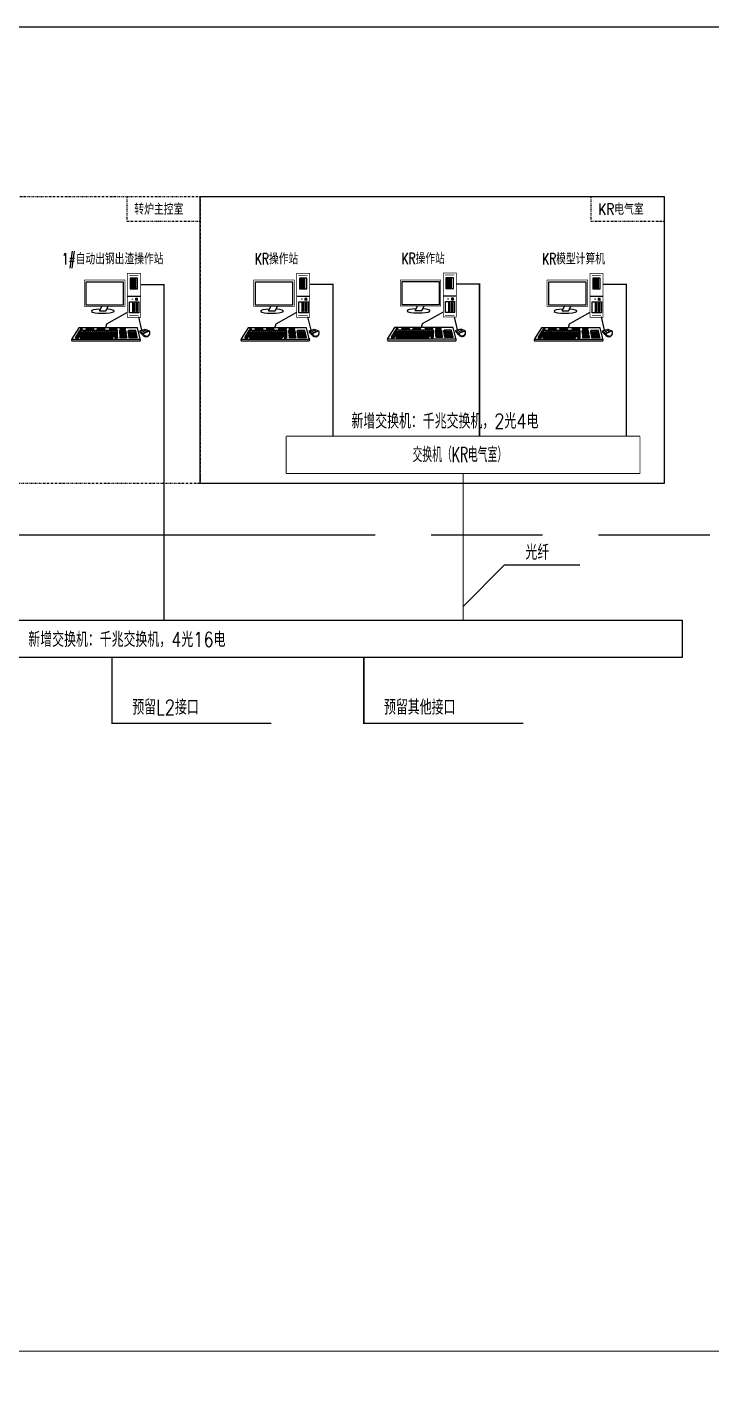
# Model space of a CAD drawing. Extents: x 3579 to 5426, y 430 to 1024.
# Drawn here: x 4844.7 to 5028.6, y 661.2 to 1023.9 of the extents above; entities that cross this region are included whole.
import ezdxf

# ---------------------------------------------------------------- set-up
doc = ezdxf.new("R2010")
doc.units = 0
doc.linetypes.add('AM_ISO09W050', pattern=[22.5, 12, -1.5, 3, -1.5, 3, -1.5])
doc.linetypes.add('DASHDOT', pattern=[1, 0.5, -0.25, 0, -0.25])
doc.layers.get('0').update_dxf_attribs({"linetype": 'CONTINUOUS'})
doc.layers.add('at_Entity', color=7, linetype='CONTINUOUS')
doc.layers.add('TKB', color=7, linetype='CONTINUOUS')
doc.styles.add('HZB', font='txtB', dxfattribs={"width": 0.8, "bigfont": 'HzTxtB'})

msp = doc.modelspace()

# ---------------------------------------------------------------- linework, layer by layer
at = {"linetype": 'DASHDOT'}
for p, q in [((4605.25, 978.32), (4891.24, 978.37)), ((4871.54, 978.37), (4871.54, 971.7)), ((4891.24, 978.37), (4891.24, 901.17)), ((4996.26, 978.37), (4996.26, 971.7)), ((4871.54, 971.7), (4891.24, 971.7)), ((4996.26, 971.7), (5015.97, 971.7)), ((4891.24, 901.17), (4605.25, 901.17))]:
    msp.add_line(p, q, dxfattribs=at)
for p, q in [((4860.63, 955.42), (4870.58, 955.42)), ((4860.63, 949.13), (4860.63, 955.42)), ((4870.58, 955.42), (4870.58, 949.13)), ((4872.43, 956.38), (4872.43, 953.53)), ((4874.42, 956.38), (4872.43, 956.38)), ((4872.8, 953.53), (4872.8, 956.38)), ((4872.96, 953.53), (4872.96, 956.38)), ((4873.13, 953.53), (4873.13, 956.38)), ((4873.29, 953.53), (4873.29, 956.38)), ((4873.45, 953.53), (4873.45, 956.38)), ((4873.59, 953.53), (4873.59, 956.38)), ((4873.75, 953.53), (4873.75, 956.38)), ((4873.94, 953.53), (4873.94, 956.38)), ((4874.42, 953.53), (4874.42, 956.38)), ((4906.12, 955.42), (4916.06, 955.42)), ((4906.12, 949.13), (4906.12, 955.42)), ((4916.06, 955.42), (4916.06, 949.13)), ((4917.92, 956.38), (4917.92, 953.53)), ((4919.91, 956.38), (4917.92, 956.38)), ((4918.29, 953.53), (4918.29, 956.38)), ((4918.45, 953.53), (4918.45, 956.38)), ((4918.61, 953.53), (4918.61, 956.38)), ((4918.78, 953.53), (4918.78, 956.38)), ((4918.94, 953.53), (4918.94, 956.38)), ((4919.08, 953.53), (4919.08, 956.38)), ((4919.24, 953.53), (4919.24, 956.38)), ((4919.42, 953.53), (4919.42, 956.38)), ((4919.91, 953.53), (4919.91, 956.38)), ((4945.53, 955.5), (4955.48, 955.5)), ((4945.53, 949.21), (4945.53, 955.5)), ((4955.48, 955.5), (4955.48, 949.21)), ((4957.33, 956.46), (4957.33, 953.61)), ((4959.32, 956.46), (4957.33, 956.46)), ((4957.7, 953.61), (4957.7, 956.46)), ((4957.86, 953.61), (4957.86, 956.46)), ((4958.02, 953.61), (4958.02, 956.46)), ((4958.19, 953.61), (4958.19, 956.46)), ((4958.35, 953.61), (4958.35, 956.46)), ((4958.49, 953.61), (4958.49, 956.46)), ((4958.65, 953.61), (4958.65, 956.46)), ((4958.84, 953.61), (4958.84, 956.46)), ((4959.32, 953.61), (4959.32, 956.46)), ((4985.02, 955.42), (4994.97, 955.42)), ((4985.02, 949.13), (4985.02, 955.42)), ((4994.97, 955.42), (4994.97, 949.13)), ((4996.82, 956.38), (4996.82, 953.53)), ((4998.81, 956.38), (4996.82, 956.38)), ((4997.19, 953.53), (4997.19, 956.38)), ((4997.35, 953.53), (4997.35, 956.38)), ((4997.52, 953.53), (4997.52, 956.38)), ((4997.68, 953.53), (4997.68, 956.38)), ((4997.84, 953.53), (4997.84, 956.38)), ((4997.98, 953.53), (4997.98, 956.38)), ((4998.14, 953.53), (4998.14, 956.38)), ((4998.33, 953.53), (4998.33, 956.38)), ((4998.81, 953.53), (4998.81, 956.38)), ((4875.2, 951.42), (4871.7, 951.42)), ((4872.43, 953.53), (4874.42, 953.53)), ((4874.42, 950.91), (4873.89, 950.91)), ((4873.89, 950.91), (4873.89, 950.45)), ((4874.14, 950.88), (4873.89, 950.91)), ((4874.34, 950.8), (4874.14, 950.88)), ((4874.15, 950.88), (4874.15, 950.42)), ((4874.42, 950.91), (4874.34, 950.8)), ((4874.34, 950.8), (4874.34, 950.34)), ((4874.42, 950.45), (4874.42, 950.91)), ((4920.68, 951.42), (4917.19, 951.42)), ((4917.92, 953.53), (4919.91, 953.53)), ((4919.91, 950.91), (4919.38, 950.91)), ((4919.38, 950.91), (4919.38, 950.45)), ((4919.63, 950.88), (4919.38, 950.91)), ((4919.82, 950.8), (4919.63, 950.88)), ((4919.63, 950.88), (4919.63, 950.42)), ((4919.9, 950.91), (4919.82, 950.8)), ((4919.83, 950.8), (4919.83, 950.34)), ((4919.91, 950.45), (4919.91, 950.91)), ((4960.09, 951.5), (4956.6, 951.5)), ((4957.33, 953.61), (4959.32, 953.61)), ((4959.32, 950.99), (4958.79, 950.99)), ((4958.79, 950.99), (4958.79, 950.53)), ((4959.04, 950.96), (4958.79, 950.99)), ((4959.04, 950.5), (4958.79, 950.52)), ((4959.23, 950.88), (4959.04, 950.96)), ((4959.04, 950.96), (4959.04, 950.5)), ((4959.23, 950.41), (4959.04, 950.5)), ((4959.32, 950.99), (4959.23, 950.88)), ((4959.32, 950.53), (4959.23, 950.41)), ((4959.24, 950.88), (4959.24, 950.42)), ((4959.32, 950.53), (4959.32, 950.99)), ((4999.59, 951.42), (4996.09, 951.42)), ((4996.82, 953.53), (4998.81, 953.53)), ((4998.81, 950.91), (4998.28, 950.91)), ((4998.28, 950.91), (4998.28, 950.45)), ((4998.53, 950.88), (4998.28, 950.91)), ((4998.73, 950.8), (4998.53, 950.88)), ((4998.54, 950.88), (4998.54, 950.42)), ((4998.81, 950.91), (4998.73, 950.8)), ((4998.73, 950.8), (4998.73, 950.34)), ((4998.81, 950.45), (4998.81, 950.91)), ((4870.58, 949.13), (4860.63, 949.13)), ((4864.15, 947.58), (4864.77, 948.76)), ((4864.15, 947.58), (4865.92, 947.58)), ((4865.92, 947.58), (4866.54, 948.76)), ((4871.64, 947.13), (4866.07, 944.02)), ((4872.27, 947.04), (4872.27, 950.03)), ((4872.27, 950.03), (4874.79, 950.03)), ((4874.77, 947.04), (4872.27, 947.04)), ((4873.08, 950.03), (4873.08, 947.04)), ((4873.38, 949.61), (4873.38, 947.46)), ((4873.59, 949.61), (4873.38, 949.61)), ((4873.38, 947.46), (4873.57, 947.46)), ((4873.57, 947.46), (4873.57, 949.61)), ((4874.14, 950.42), (4873.89, 950.44)), ((4873.91, 950.01), (4873.91, 947.02)), ((4874.34, 950.34), (4874.14, 950.42)), ((4874.21, 949.61), (4874.21, 947.46)), ((4874.42, 949.61), (4874.21, 949.61)), ((4874.21, 947.46), (4874.4, 947.46)), ((4874.42, 950.45), (4874.34, 950.34)), ((4874.4, 947.46), (4874.4, 949.61)), ((4874.77, 950.07), (4874.77, 947.04)), ((4916.06, 949.13), (4906.12, 949.13)), ((4909.64, 947.58), (4910.26, 948.76)), ((4909.64, 947.58), (4911.41, 947.58)), ((4911.41, 947.58), (4912.03, 948.76)), ((4917.12, 947.13), (4911.56, 944.02)), ((4917.76, 947.04), (4917.76, 950.03)), ((4917.76, 950.03), (4920.28, 950.03)), ((4920.26, 947.04), (4917.76, 947.04)), ((4918.57, 950.03), (4918.57, 947.04)), ((4918.87, 949.61), (4918.87, 947.46)), ((4919.08, 949.61), (4918.87, 949.61)), ((4918.87, 947.46), (4919.05, 947.46)), ((4919.05, 947.46), (4919.05, 949.61)), ((4919.63, 950.42), (4919.38, 950.44)), ((4919.4, 950.01), (4919.4, 947.02)), ((4919.82, 950.34), (4919.63, 950.42)), ((4919.7, 949.61), (4919.7, 947.46)), ((4919.91, 949.61), (4919.7, 949.61)), ((4919.7, 947.46), (4919.89, 947.46)), ((4919.9, 950.45), (4919.82, 950.34)), ((4919.89, 947.46), (4919.89, 949.61)), ((4920.26, 950.07), (4920.26, 947.04)), ((4955.48, 949.21), (4945.53, 949.21)), ((4949.05, 947.66), (4949.67, 948.84)), ((4949.05, 947.66), (4950.82, 947.66)), ((4950.82, 947.66), (4951.44, 948.84)), ((4956.54, 947.21), (4950.97, 944.1)), ((4957.17, 947.12), (4957.17, 950.11)), ((4957.17, 950.11), (4959.69, 950.11)), ((4959.67, 947.12), (4957.17, 947.12)), ((4957.98, 950.11), (4957.98, 947.12)), ((4958.28, 949.69), (4958.28, 947.54)), ((4958.49, 949.69), (4958.28, 949.69)), ((4958.28, 947.54), (4958.46, 947.54)), ((4958.46, 947.54), (4958.46, 949.69)), ((4958.81, 950.09), (4958.81, 947.1)), ((4959.11, 949.69), (4959.11, 947.54)), ((4959.32, 949.69), (4959.11, 949.69)), ((4959.11, 947.54), (4959.3, 947.54)), ((4959.3, 947.54), (4959.3, 949.69)), ((4959.67, 950.15), (4959.67, 947.12)), ((4994.97, 949.13), (4985.02, 949.13)), ((4988.54, 947.58), (4989.16, 948.76)), ((4988.54, 947.58), (4990.31, 947.58)), ((4990.31, 947.58), (4990.93, 948.76)), ((4996.03, 947.13), (4990.46, 944.02)), ((4996.66, 947.04), (4996.66, 950.03)), ((4996.66, 950.03), (4999.18, 950.03)), ((4999.16, 947.04), (4996.66, 947.04)), ((4997.47, 950.03), (4997.47, 947.04)), ((4997.77, 949.61), (4997.77, 947.46)), ((4997.98, 949.61), (4997.77, 949.61)), ((4997.77, 947.46), (4997.96, 947.46)), ((4997.96, 947.46), (4997.96, 949.61)), ((4998.53, 950.42), (4998.28, 950.44)), ((4998.3, 950.01), (4998.3, 947.02)), ((4998.73, 950.34), (4998.53, 950.42)), ((4998.6, 949.61), (4998.6, 947.46)), ((4998.81, 949.61), (4998.6, 949.61)), ((4998.6, 947.46), (4998.79, 947.46)), ((4998.81, 950.45), (4998.73, 950.34)), ((4998.79, 947.46), (4998.79, 949.61)), ((4999.16, 950.07), (4999.16, 947.04)), ((4866.07, 944.02), (4865.78, 943.02)), ((4875.57, 942.39), (4874.73, 945.94)), ((4911.56, 944.02), (4911.26, 943.02)), ((4921.05, 942.39), (4920.22, 945.94)), ((4950.97, 944.1), (4950.68, 943.1)), ((4960.47, 942.47), (4959.63, 946.02)), ((4990.46, 944.02), (4990.17, 943.02)), ((4999.96, 942.39), (4999.12, 945.94)), ((4858.62, 943.02), (4856.75, 940.09)), ((4856.75, 939.95), (4875.1, 939.95)), ((4857.76, 940.52), (4857.72, 940.31)), ((4858.84, 942.3), (4857.74, 940.52)), ((4857.74, 940.52), (4858.5, 940.52)), ((4857.74, 940.31), (4858.53, 940.31)), ((4857.95, 940.87), (4868.98, 940.87)), ((4858.16, 941.24), (4868.98, 941.24)), ((4858.41, 941.61), (4868.98, 941.61)), ((4859.29, 941.96), (4858.5, 940.52)), ((4858.53, 940.31), (4858.5, 940.52)), ((4858.74, 940.71), (4858.53, 940.31)), ((4874.38, 943.02), (4858.62, 943.02)), ((4858.63, 941.95), (4868.98, 941.95)), ((4858.7, 940.87), (4858.74, 940.71)), ((4858.74, 940.71), (4859.15, 940.71)), ((4868.98, 942.3), (4858.81, 942.3)), ((4859.09, 942.78), (4858.98, 942.58)), ((4858.98, 942.58), (4859.53, 942.58)), ((4859.04, 940.51), (4859, 940.31)), ((4859, 940.31), (4859.06, 940.31)), ((4859.05, 941.96), (4859.22, 942.3)), ((4859.94, 942.3), (4859.05, 940.52)), ((4859.05, 940.52), (4867.79, 940.52)), ((4859.05, 940.31), (4867.81, 940.31)), ((4859.6, 942.78), (4859.08, 942.78)), ((4859.53, 942.58), (4859.6, 942.78)), ((4859.8, 940.83), (4859.69, 940.53)), ((4859.7, 940.51), (4859.69, 940.31)), ((4860.42, 942.3), (4859.8, 940.83)), ((4860.87, 942.27), (4860.35, 940.83)), ((4860.57, 942.78), (4860.46, 942.58)), ((4860.46, 942.58), (4862.61, 942.58)), ((4862.68, 942.78), (4860.56, 942.78)), ((4861.32, 942.27), (4860.87, 940.86)), ((4861.08, 942.77), (4861, 942.57)), ((4861.8, 942.3), (4861.38, 940.86)), ((4861.57, 942.78), (4861.51, 942.58)), ((4862.28, 942.3), (4861.93, 940.86)), ((4862.1, 942.78), (4862.05, 942.57)), ((4862.76, 942.3), (4862.45, 940.86)), ((4862.61, 942.58), (4862.68, 942.78)), ((4863.27, 942.3), (4863.07, 940.89)), ((4863.55, 942.78), (4863.48, 942.58)), ((4863.48, 942.58), (4865.61, 942.58)), ((4865.66, 942.78), (4863.54, 942.78)), ((4863.82, 942.3), (4863.62, 940.89)), ((4864.06, 942.77), (4864.03, 942.57)), ((4864.3, 942.3), (4864.1, 940.89)), ((4864.59, 942.78), (4864.54, 942.58)), ((4864.85, 942.3), (4864.65, 940.89)), ((4865.15, 942.78), (4865.11, 942.57)), ((4865.4, 942.3), (4865.2, 940.89)), ((4865.61, 942.58), (4865.66, 942.78)), ((4865.95, 942.3), (4865.75, 940.89)), ((4866.43, 942.3), (4866.33, 940.86)), ((4866.83, 942.78), (4866.78, 942.58)), ((4866.78, 942.58), (4868.93, 942.58)), ((4868.94, 942.78), (4866.82, 942.78)), ((4866.95, 942.29), (4866.85, 940.85)), ((4867.33, 940.85), (4867.27, 940.32)), ((4867.34, 942.77), (4867.32, 942.57)), ((4867.43, 942.29), (4867.33, 940.85)), ((4867.81, 940.85), (4867.79, 940.52)), ((4867.8, 940.31), (4867.79, 940.52)), ((4867.85, 940.75), (4867.8, 940.31)), ((4867.91, 942.29), (4867.81, 940.85)), ((4867.86, 940.75), (4867.81, 940.87)), ((4867.83, 942.78), (4867.83, 942.58)), ((4867.85, 940.75), (4868.35, 940.75)), ((4868.34, 940.52), (4868.32, 940.31)), ((4868.33, 940.31), (4869.01, 940.31)), ((4868.36, 940.85), (4868.34, 940.52)), ((4868.35, 940.52), (4868.98, 940.52)), ((4868.36, 942.78), (4868.37, 942.57)), ((4868.46, 942.29), (4868.36, 940.85)), ((4868.93, 942.58), (4868.94, 942.78)), ((4868.98, 940.52), (4868.98, 942.3)), ((4868.98, 942.29), (4869.04, 942.2)), ((4868.98, 940.52), (4869, 940.31)), ((4869.04, 942.13), (4869.04, 942.23)), ((4869.04, 940.31), (4869.04, 942.13)), ((4869.6, 942.22), (4869.63, 942.3)), ((4869.64, 941.42), (4869.6, 942.22)), ((4871.13, 942.8), (4869.63, 942.8)), ((4869.63, 942.79), (4869.64, 942.59)), ((4869.68, 941.61), (4869.63, 942.3)), ((4869.63, 942.3), (4871.21, 942.3)), ((4869.65, 942.59), (4871.18, 942.59)), ((4869.65, 941.42), (4869.67, 941.59)), ((4871.32, 941.42), (4869.65, 941.42)), ((4869.68, 941.96), (4871.24, 941.96)), ((4871.31, 941.61), (4869.68, 941.61)), ((4869.77, 940.35), (4869.7, 941.19)), ((4869.71, 941.19), (4869.74, 941.27)), ((4869.77, 940.59), (4869.73, 941.27)), ((4869.73, 941.27), (4871.31, 941.27)), ((4869.77, 940.93), (4871.35, 940.93)), ((4871.42, 940.59), (4869.77, 940.59)), ((4869.77, 940.35), (4869.77, 940.56)), ((4871.45, 940.35), (4869.77, 940.35)), ((4870.13, 942.8), (4870.17, 942.6)), ((4870.14, 942.3), (4870.21, 941.61)), ((4870.21, 941.61), (4870.21, 941.42)), ((4870.25, 941.27), (4870.32, 940.59)), ((4870.31, 940.58), (4870.33, 940.35)), ((4870.66, 942.8), (4870.71, 942.59)), ((4870.69, 942.3), (4870.76, 941.61)), ((4870.76, 941.61), (4870.76, 941.42)), ((4870.8, 941.27), (4870.87, 940.59)), ((4870.86, 940.58), (4870.88, 940.35)), ((4871.18, 942.59), (4871.13, 942.8)), ((4871.21, 942.3), (4871.31, 941.61)), ((4871.31, 941.62), (4871.32, 941.42)), ((4871.31, 941.27), (4871.42, 940.59)), ((4871.41, 940.59), (4871.45, 940.35)), ((4871.86, 942.16), (4871.93, 942.3)), ((4872.14, 940.31), (4871.86, 942.16)), ((4871.98, 941.96), (4871.91, 941.83)), ((4873.92, 942.3), (4871.93, 942.3)), ((4871.93, 942.27), (4872.21, 940.52)), ((4872.03, 941.62), (4871.96, 941.48)), ((4872, 941.96), (4874.03, 941.96)), ((4872.09, 941.24), (4872.02, 941.1)), ((4872.03, 941.61), (4874.09, 941.61)), ((4872.15, 940.86), (4872.07, 940.74)), ((4872.1, 941.24), (4874.16, 941.24)), ((4872.14, 940.86), (4874.23, 940.86)), ((4872.2, 940.52), (4872.14, 940.31)), ((4874.37, 940.31), (4872.14, 940.31)), ((4872.21, 940.52), (4874.33, 940.52)), ((4872.45, 942.3), (4872.72, 940.52)), ((4872.72, 940.51), (4872.72, 940.31)), ((4872.93, 942.3), (4873.24, 940.52)), ((4873.23, 940.52), (4873.24, 940.31)), ((4873.44, 942.3), (4873.79, 940.52)), ((4873.78, 940.52), (4873.81, 940.31)), ((4874.33, 940.52), (4873.92, 942.3)), ((4874.37, 940.31), (4874.34, 940.52)), ((4875.1, 940.09), (4874.38, 943.02)), ((4875.04, 942.21), (4876.44, 942.69)), ((4875.04, 942.21), (4875.06, 941.85)), ((4875.04, 942.19), (4875.92, 941.49)), ((4875.06, 941.85), (4875.92, 940.93)), ((4875.54, 942.41), (4876.5, 941.71)), ((4875.92, 941.49), (4877.58, 942.17)), ((4875.92, 940.93), (4875.94, 941.47)), ((4876.08, 942.57), (4877.02, 941.93)), ((4876.44, 942.69), (4877.54, 942.19)), ((4877.54, 942.19), (4877.62, 942.14)), ((4904.11, 943.02), (4902.24, 940.09)), ((4902.24, 939.95), (4920.58, 939.95)), ((4903.25, 940.52), (4903.21, 940.31)), ((4904.33, 942.3), (4903.23, 940.52)), ((4903.23, 940.52), (4903.99, 940.52)), ((4903.23, 940.31), (4904.02, 940.31)), ((4903.44, 940.87), (4914.46, 940.87)), ((4903.64, 941.24), (4914.46, 941.24)), ((4903.9, 941.61), (4914.46, 941.61)), ((4904.78, 941.96), (4903.99, 940.52)), ((4904.02, 940.31), (4903.99, 940.52)), ((4904.23, 940.71), (4904.02, 940.31)), ((4919.87, 943.02), (4904.11, 943.02)), ((4904.12, 941.95), (4914.46, 941.95)), ((4904.19, 940.87), (4904.23, 940.71)), ((4904.22, 940.71), (4904.64, 940.71)), ((4914.46, 942.3), (4904.3, 942.3)), ((4904.58, 942.78), (4904.47, 942.58)), ((4904.47, 942.58), (4905.01, 942.58)), ((4904.53, 940.51), (4904.49, 940.31)), ((4904.49, 940.31), (4904.55, 940.31)), ((4904.54, 941.96), (4904.71, 942.3)), ((4905.43, 942.3), (4904.54, 940.52)), ((4904.54, 940.52), (4913.28, 940.52)), ((4904.54, 940.31), (4913.3, 940.31)), ((4905.08, 942.78), (4904.57, 942.78)), ((4905.01, 942.58), (4905.08, 942.78)), ((4905.19, 940.51), (4905.17, 940.31)), ((4905.29, 940.83), (4905.18, 940.53)), ((4905.91, 942.3), (4905.29, 940.83)), ((4906.36, 942.27), (4905.84, 940.83)), ((4906.06, 942.78), (4905.95, 942.58)), ((4905.95, 942.58), (4908.1, 942.58)), ((4908.17, 942.78), (4906.05, 942.78)), ((4906.8, 942.27), (4906.36, 940.86)), ((4906.57, 942.77), (4906.49, 942.57)), ((4907.28, 942.3), (4906.87, 940.86)), ((4907.06, 942.78), (4907, 942.58)), ((4907.77, 942.3), (4907.42, 940.86)), ((4907.59, 942.78), (4907.54, 942.57)), ((4908.25, 942.3), (4907.94, 940.86)), ((4908.1, 942.58), (4908.17, 942.78)), ((4908.76, 942.3), (4908.56, 940.89)), ((4909.04, 942.78), (4908.97, 942.58)), ((4908.97, 942.58), (4911.09, 942.58)), ((4911.15, 942.78), (4909.03, 942.78)), ((4909.31, 942.3), (4909.11, 940.89)), ((4909.55, 942.77), (4909.51, 942.57)), ((4909.79, 942.3), (4909.59, 940.89)), ((4910.08, 942.78), (4910.02, 942.58)), ((4910.34, 942.3), (4910.14, 940.89)), ((4910.64, 942.78), (4910.6, 942.57)), ((4910.89, 942.3), (4910.69, 940.89)), ((4911.09, 942.58), (4911.15, 942.78)), ((4911.44, 942.3), (4911.24, 940.89)), ((4911.92, 942.3), (4911.82, 940.86)), ((4912.32, 942.78), (4912.27, 942.58)), ((4912.27, 942.58), (4914.42, 942.58)), ((4914.43, 942.78), (4912.31, 942.78)), ((4912.44, 942.29), (4912.33, 940.85)), ((4912.82, 940.85), (4912.76, 940.32)), ((4912.83, 942.77), (4912.81, 942.57)), ((4912.92, 942.29), (4912.82, 940.85)), ((4913.3, 940.85), (4913.28, 940.52)), ((4913.29, 940.31), (4913.28, 940.52)), ((4913.34, 940.75), (4913.29, 940.31)), ((4913.4, 942.29), (4913.3, 940.85)), ((4913.35, 940.75), (4913.3, 940.87)), ((4913.32, 942.78), (4913.32, 942.58)), ((4913.34, 940.75), (4913.84, 940.75)), ((4913.83, 940.52), (4913.81, 940.31)), ((4913.82, 940.31), (4914.5, 940.31)), ((4913.85, 940.85), (4913.83, 940.52)), ((4913.83, 940.52), (4914.46, 940.52)), ((4913.85, 942.78), (4913.86, 942.57)), ((4913.95, 942.29), (4913.85, 940.85)), ((4914.42, 942.58), (4914.43, 942.78)), ((4914.46, 940.52), (4914.46, 942.3)), ((4914.46, 942.29), (4914.52, 942.2)), ((4914.47, 940.52), (4914.49, 940.31)), ((4914.53, 942.13), (4914.53, 942.23)), ((4914.53, 940.31), (4914.53, 942.13)), ((4915.09, 942.22), (4915.12, 942.3)), ((4915.13, 941.42), (4915.09, 942.22)), ((4915.11, 942.79), (4915.13, 942.59)), ((4916.61, 942.8), (4915.12, 942.8)), ((4915.17, 941.61), (4915.12, 942.3)), ((4915.12, 942.3), (4916.7, 942.3)), ((4915.14, 942.59), (4916.67, 942.59)), ((4915.14, 941.42), (4915.16, 941.59)), ((4916.81, 941.42), (4915.14, 941.42)), ((4915.17, 941.96), (4916.73, 941.96)), ((4916.8, 941.61), (4915.17, 941.61)), ((4915.25, 940.35), (4915.19, 941.19)), ((4915.2, 941.19), (4915.22, 941.27)), ((4915.26, 940.59), (4915.22, 941.27)), ((4915.22, 941.27), (4916.8, 941.27)), ((4915.26, 940.93), (4916.83, 940.93)), ((4916.9, 940.59), (4915.26, 940.59)), ((4915.26, 940.35), (4915.26, 940.56)), ((4916.94, 940.35), (4915.26, 940.35)), ((4915.62, 942.8), (4915.65, 942.6)), ((4915.63, 942.3), (4915.7, 941.61)), ((4915.7, 941.61), (4915.7, 941.42)), ((4915.74, 941.27), (4915.8, 940.59)), ((4915.8, 940.58), (4915.82, 940.35)), ((4916.15, 942.8), (4916.19, 942.59)), ((4916.18, 942.3), (4916.25, 941.61)), ((4916.25, 941.61), (4916.24, 941.42)), ((4916.28, 941.27), (4916.35, 940.59)), ((4916.35, 940.58), (4916.37, 940.35)), ((4916.67, 942.59), (4916.61, 942.8)), ((4916.7, 942.3), (4916.8, 941.61)), ((4916.8, 941.62), (4916.81, 941.42)), ((4916.8, 941.27), (4916.9, 940.59)), ((4916.9, 940.59), (4916.94, 940.35)), ((4917.35, 942.16), (4917.42, 942.3)), ((4917.62, 940.31), (4917.35, 942.16)), ((4917.47, 941.96), (4917.4, 941.83)), ((4919.41, 942.3), (4917.42, 942.3)), ((4917.42, 942.27), (4917.69, 940.52)), ((4917.51, 941.62), (4917.45, 941.48)), ((4917.49, 941.96), (4919.51, 941.96)), ((4917.58, 941.24), (4917.5, 941.1)), ((4917.52, 941.61), (4919.58, 941.61)), ((4917.64, 940.86), (4917.55, 940.74)), ((4917.59, 941.24), (4919.65, 941.24)), ((4917.62, 940.86), (4919.72, 940.86)), ((4919.86, 940.31), (4917.62, 940.31)), ((4917.69, 940.52), (4917.63, 940.31)), ((4917.69, 940.52), (4919.82, 940.52)), ((4917.93, 942.3), (4918.21, 940.52)), ((4918.2, 940.51), (4918.21, 940.31)), ((4918.41, 942.3), (4918.72, 940.52)), ((4918.72, 940.52), (4918.72, 940.31)), ((4918.93, 942.3), (4919.27, 940.52)), ((4919.27, 940.52), (4919.3, 940.31)), ((4919.82, 940.52), (4919.41, 942.3)), ((4919.86, 940.31), (4919.83, 940.52)), ((4920.58, 940.09), (4919.87, 943.02)), ((4920.53, 942.21), (4921.93, 942.69)), ((4920.53, 942.21), (4920.55, 941.85)), ((4920.53, 942.19), (4921.41, 941.49)), ((4920.55, 941.85), (4921.41, 940.93)), ((4921.03, 942.41), (4921.99, 941.71)), ((4921.41, 941.49), (4923.07, 942.17)), ((4921.41, 940.93), (4921.43, 941.47)), ((4921.57, 942.57), (4922.51, 941.93)), ((4921.93, 942.69), (4923.03, 942.19)), ((4923.03, 942.19), (4923.11, 942.14)), ((4943.52, 943.1), (4941.65, 940.17)), ((4941.65, 940.03), (4960, 940.03)), ((4942.66, 940.6), (4942.62, 940.39)), ((4943.74, 942.38), (4942.64, 940.6)), ((4942.64, 940.6), (4943.4, 940.6)), ((4942.64, 940.39), (4943.43, 940.39)), ((4942.85, 940.95), (4953.88, 940.95)), ((4943.05, 941.32), (4953.88, 941.32)), ((4943.31, 941.69), (4953.88, 941.69)), ((4944.19, 942.04), (4943.4, 940.6)), ((4943.43, 940.39), (4943.4, 940.6)), ((4943.64, 940.79), (4943.43, 940.39)), ((4959.28, 943.1), (4943.52, 943.1)), ((4943.53, 942.03), (4953.88, 942.03)), ((4943.6, 940.95), (4943.64, 940.79)), ((4943.64, 940.79), (4944.05, 940.79)), ((4953.88, 942.38), (4943.71, 942.38)), ((4943.99, 942.86), (4943.88, 942.66)), ((4943.88, 942.66), (4944.43, 942.66)), ((4943.94, 940.59), (4943.9, 940.39)), ((4943.9, 940.39), (4943.96, 940.39)), ((4943.95, 942.04), (4944.12, 942.38)), ((4944.84, 942.38), (4943.95, 940.6)), ((4943.95, 940.6), (4952.69, 940.6)), ((4943.95, 940.39), (4952.71, 940.39)), ((4944.49, 942.86), (4943.98, 942.86)), ((4944.43, 942.66), (4944.49, 942.86)), ((4944.7, 940.91), (4944.59, 940.6)), ((4944.6, 940.59), (4944.59, 940.39)), ((4945.32, 942.38), (4944.7, 940.91)), ((4945.77, 942.35), (4945.25, 940.91)), ((4945.47, 942.86), (4945.36, 942.66)), ((4945.36, 942.66), (4947.51, 942.66)), ((4947.58, 942.86), (4945.46, 942.86)), ((4946.21, 942.35), (4945.77, 940.94)), ((4945.98, 942.85), (4945.9, 942.65)), ((4946.7, 942.38), (4946.28, 940.94)), ((4946.47, 942.86), (4946.41, 942.66)), ((4947.18, 942.38), (4946.83, 940.94)), ((4947, 942.86), (4946.95, 942.65)), ((4947.66, 942.38), (4947.35, 940.94)), ((4947.51, 942.66), (4947.58, 942.86)), ((4948.17, 942.38), (4947.97, 940.97)), ((4948.45, 942.86), (4948.38, 942.66)), ((4948.38, 942.66), (4950.5, 942.66)), ((4950.56, 942.86), (4948.44, 942.86)), ((4948.72, 942.38), (4948.52, 940.97)), ((4948.96, 942.85), (4948.92, 942.65)), ((4949.2, 942.38), (4949, 940.97)), ((4949.49, 942.86), (4949.43, 942.66)), ((4949.75, 942.38), (4949.55, 940.97)), ((4950.05, 942.86), (4950.01, 942.65)), ((4950.3, 942.38), (4950.1, 940.97)), ((4950.5, 942.66), (4950.56, 942.86)), ((4950.85, 942.38), (4950.65, 940.97)), ((4951.33, 942.38), (4951.23, 940.94)), ((4951.73, 942.86), (4951.68, 942.66)), ((4951.68, 942.66), (4953.83, 942.66)), ((4953.84, 942.86), (4951.72, 942.86)), ((4951.85, 942.37), (4951.75, 940.93)), ((4952.23, 940.93), (4952.17, 940.4)), ((4952.24, 942.85), (4952.22, 942.65)), ((4952.33, 942.37), (4952.23, 940.93)), ((4952.71, 940.93), (4952.69, 940.6)), ((4952.7, 940.39), (4952.69, 940.6)), ((4952.75, 940.83), (4952.7, 940.39)), ((4952.81, 942.37), (4952.71, 940.93)), ((4952.76, 940.83), (4952.71, 940.95)), ((4952.73, 942.86), (4952.73, 942.66)), ((4952.75, 940.83), (4953.25, 940.83)), ((4953.24, 940.6), (4953.22, 940.39)), ((4953.23, 940.38), (4953.91, 940.39)), ((4953.26, 940.93), (4953.24, 940.6)), ((4953.24, 940.6), (4953.88, 940.6)), ((4953.26, 942.86), (4953.27, 942.65)), ((4953.36, 942.37), (4953.26, 940.93)), ((4953.83, 942.66), (4953.84, 942.86)), ((4953.87, 942.37), (4953.94, 942.28)), ((4953.88, 940.6), (4953.88, 942.38)), ((4953.88, 940.6), (4953.9, 940.39)), ((4953.94, 942.21), (4953.94, 942.31)), ((4953.94, 940.39), (4953.94, 942.21)), ((4954.5, 942.3), (4954.53, 942.38)), ((4954.54, 941.5), (4954.5, 942.3)), ((4956.03, 942.88), (4954.53, 942.88)), ((4954.53, 942.87), (4954.54, 942.67)), ((4954.58, 941.69), (4954.53, 942.38)), ((4954.53, 942.38), (4956.11, 942.38)), ((4954.55, 942.67), (4956.08, 942.67)), ((4954.55, 941.5), (4954.57, 941.67)), ((4956.22, 941.5), (4954.55, 941.5)), ((4954.58, 942.04), (4956.14, 942.04)), ((4956.21, 941.69), (4954.58, 941.69)), ((4954.67, 940.42), (4954.6, 941.27)), ((4954.61, 941.27), (4954.63, 941.35)), ((4954.67, 940.67), (4954.63, 941.35)), ((4954.63, 941.35), (4956.21, 941.35)), ((4954.67, 941.01), (4956.25, 941.01)), ((4956.31, 940.67), (4954.67, 940.67)), ((4954.67, 940.42), (4954.67, 940.64)), ((4956.35, 940.42), (4954.67, 940.42)), ((4955.03, 942.88), (4955.07, 942.68)), ((4955.04, 942.38), (4955.11, 941.69)), ((4955.11, 941.69), (4955.11, 941.5)), ((4955.15, 941.35), (4955.21, 940.67)), ((4955.21, 940.66), (4955.23, 940.42)), ((4955.56, 942.88), (4955.61, 942.67)), ((4955.59, 942.38), (4955.66, 941.69)), ((4955.66, 941.69), (4955.66, 941.5)), ((4955.7, 941.35), (4955.76, 940.67)), ((4955.76, 940.66), (4955.78, 940.42)), ((4956.08, 942.67), (4956.03, 942.88)), ((4956.11, 942.38), (4956.21, 941.69)), ((4956.21, 941.7), (4956.22, 941.5)), ((4956.21, 941.35), (4956.31, 940.67)), ((4956.31, 940.67), (4956.35, 940.42)), ((4956.76, 942.24), (4956.83, 942.38)), ((4957.04, 940.39), (4956.76, 942.24)), ((4956.88, 942.04), (4956.81, 941.91)), ((4958.82, 942.38), (4956.83, 942.38)), ((4956.83, 942.35), (4957.1, 940.6)), ((4956.92, 941.7), (4956.86, 941.56)), ((4956.9, 942.04), (4958.92, 942.04)), ((4956.99, 941.32), (4956.91, 941.17)), ((4956.93, 941.69), (4958.99, 941.69)), ((4957.05, 940.94), (4956.97, 940.82)), ((4957, 941.32), (4959.06, 941.32)), ((4957.04, 940.94), (4959.13, 940.94)), ((4957.1, 940.6), (4957.04, 940.39)), ((4959.27, 940.39), (4957.04, 940.39)), ((4957.1, 940.6), (4959.23, 940.6)), ((4957.34, 942.38), (4957.62, 940.6)), ((4957.61, 940.59), (4957.62, 940.39)), ((4957.83, 942.38), (4958.13, 940.6)), ((4958.13, 940.6), (4958.14, 940.39)), ((4958.34, 942.38), (4958.68, 940.6)), ((4958.68, 940.6), (4958.71, 940.39)), ((4959.23, 940.6), (4958.82, 942.38)), ((4959.27, 940.39), (4959.24, 940.6)), ((4960, 940.17), (4959.28, 943.1)), ((4959.94, 942.29), (4961.34, 942.77)), ((4959.94, 942.29), (4959.96, 941.93)), ((4959.94, 942.27), (4960.82, 941.57)), ((4959.96, 941.93), (4960.82, 941.01)), ((4960.44, 942.49), (4961.4, 941.79)), ((4960.82, 941.57), (4962.48, 942.25)), ((4960.82, 941.01), (4960.84, 941.55)), ((4960.98, 942.65), (4961.92, 942.01)), ((4961.34, 942.77), (4962.44, 942.27)), ((4962.44, 942.27), (4962.52, 942.22)), ((4983.01, 943.02), (4981.14, 940.09)), ((4981.14, 939.95), (4999.49, 939.95)), ((4982.15, 940.52), (4982.11, 940.31)), ((4983.23, 942.3), (4982.13, 940.52)), ((4982.13, 940.52), (4982.89, 940.52)), ((4982.13, 940.31), (4982.92, 940.31)), ((4982.34, 940.87), (4993.37, 940.87)), ((4982.55, 941.24), (4993.37, 941.24)), ((4982.8, 941.61), (4993.37, 941.61)), ((4983.68, 941.96), (4982.89, 940.52)), ((4982.92, 940.31), (4982.89, 940.52)), ((4983.13, 940.71), (4982.92, 940.31)), ((4998.77, 943.02), (4983.01, 943.02)), ((4983.02, 941.95), (4993.37, 941.95)), ((4983.09, 940.87), (4983.13, 940.71)), ((4983.13, 940.71), (4983.54, 940.71)), ((4993.37, 942.3), (4983.2, 942.3)), ((4983.48, 942.78), (4983.37, 942.58)), ((4983.37, 942.58), (4983.92, 942.58)), ((4983.43, 940.51), (4983.39, 940.31)), ((4983.39, 940.31), (4983.45, 940.31)), ((4983.44, 941.96), (4983.61, 942.3)), ((4984.33, 942.3), (4983.44, 940.52)), ((4983.44, 940.52), (4992.18, 940.52)), ((4983.44, 940.31), (4992.2, 940.31)), ((4983.98, 942.78), (4983.47, 942.78)), ((4983.92, 942.58), (4983.98, 942.78)), ((4984.19, 940.83), (4984.08, 940.53)), ((4984.09, 940.51), (4984.08, 940.31)), ((4984.81, 942.3), (4984.19, 940.83)), ((4985.26, 942.27), (4984.74, 940.83)), ((4984.96, 942.78), (4984.85, 942.58)), ((4984.85, 942.58), (4987, 942.58)), ((4987.07, 942.78), (4984.95, 942.78)), ((4985.71, 942.27), (4985.26, 940.86)), ((4985.47, 942.77), (4985.39, 942.57)), ((4986.19, 942.3), (4985.77, 940.86)), ((4985.96, 942.78), (4985.9, 942.58)), ((4986.67, 942.3), (4986.32, 940.86)), ((4986.49, 942.78), (4986.44, 942.57)), ((4987.15, 942.3), (4986.84, 940.86)), ((4987, 942.58), (4987.07, 942.78)), ((4987.66, 942.3), (4987.46, 940.89)), ((4987.94, 942.78), (4987.87, 942.58)), ((4987.87, 942.58), (4989.99, 942.58)), ((4990.05, 942.78), (4987.93, 942.78)), ((4988.21, 942.3), (4988.01, 940.89)), ((4988.45, 942.77), (4988.41, 942.57)), ((4988.69, 942.3), (4988.49, 940.89)), ((4988.98, 942.78), (4988.93, 942.58)), ((4989.24, 942.3), (4989.04, 940.89)), ((4989.54, 942.78), (4989.5, 942.57)), ((4989.79, 942.3), (4989.59, 940.89)), ((4989.99, 942.58), (4990.05, 942.78)), ((4990.34, 942.3), (4990.14, 940.89)), ((4990.82, 942.3), (4990.72, 940.86)), ((4991.22, 942.78), (4991.17, 942.58)), ((4991.17, 942.58), (4993.32, 942.58)), ((4993.33, 942.78), (4991.21, 942.78)), ((4991.34, 942.29), (4991.24, 940.85)), ((4991.72, 940.85), (4991.66, 940.32)), ((4991.73, 942.77), (4991.71, 942.57)), ((4991.82, 942.29), (4991.72, 940.85)), ((4992.2, 940.85), (4992.18, 940.52)), ((4992.19, 940.31), (4992.18, 940.52)), ((4992.24, 940.75), (4992.19, 940.31)), ((4992.3, 942.29), (4992.2, 940.85)), ((4992.25, 940.75), (4992.2, 940.87)), ((4992.22, 942.78), (4992.22, 942.58)), ((4992.24, 940.75), (4992.74, 940.75)), ((4992.73, 940.52), (4992.71, 940.31)), ((4992.72, 940.31), (4993.4, 940.31)), ((4992.75, 940.85), (4992.73, 940.52)), ((4992.73, 940.52), (4993.37, 940.52)), ((4992.75, 942.78), (4992.76, 942.57)), ((4992.85, 942.29), (4992.75, 940.85)), ((4993.32, 942.58), (4993.33, 942.78)), ((4993.36, 942.29), (4993.43, 942.2)), ((4993.37, 940.52), (4993.37, 942.3)), ((4993.37, 940.52), (4993.39, 940.31)), ((4993.43, 942.13), (4993.43, 942.23)), ((4993.43, 940.31), (4993.43, 942.13)), ((4993.99, 942.22), (4994.02, 942.3)), ((4994.03, 941.42), (4993.99, 942.22)), ((4995.52, 942.8), (4994.02, 942.8)), ((4994.02, 942.79), (4994.03, 942.59)), ((4994.07, 941.61), (4994.02, 942.3)), ((4994.02, 942.3), (4995.6, 942.3)), ((4994.04, 942.59), (4995.57, 942.59)), ((4994.04, 941.42), (4994.06, 941.59)), ((4995.71, 941.42), (4994.04, 941.42)), ((4994.07, 941.96), (4995.63, 941.96)), ((4995.7, 941.61), (4994.07, 941.61)), ((4994.16, 940.35), (4994.09, 941.19)), ((4994.1, 941.19), (4994.12, 941.27)), ((4994.16, 940.59), (4994.12, 941.27)), ((4994.12, 941.27), (4995.7, 941.27)), ((4994.16, 940.93), (4995.74, 940.93)), ((4995.8, 940.59), (4994.16, 940.59)), ((4994.16, 940.35), (4994.16, 940.56)), ((4995.84, 940.35), (4994.16, 940.35)), ((4994.52, 942.8), (4994.56, 942.6)), ((4994.53, 942.3), (4994.6, 941.61)), ((4994.6, 941.61), (4994.6, 941.42)), ((4994.64, 941.27), (4994.71, 940.59)), ((4994.7, 940.58), (4994.72, 940.35)), ((4995.05, 942.8), (4995.1, 942.59)), ((4995.08, 942.3), (4995.15, 941.61)), ((4995.15, 941.61), (4995.15, 941.42)), ((4995.19, 941.27), (4995.25, 940.59)), ((4995.25, 940.58), (4995.27, 940.35)), ((4995.57, 942.59), (4995.52, 942.8)), ((4995.6, 942.3), (4995.7, 941.61)), ((4995.7, 941.62), (4995.71, 941.42)), ((4995.7, 941.27), (4995.8, 940.59)), ((4995.8, 940.59), (4995.84, 940.35)), ((4996.25, 942.16), (4996.32, 942.3)), ((4996.53, 940.31), (4996.25, 942.16)), ((4996.37, 941.96), (4996.3, 941.83)), ((4998.31, 942.3), (4996.32, 942.3)), ((4996.32, 942.27), (4996.59, 940.52)), ((4996.42, 941.62), (4996.35, 941.48)), ((4996.39, 941.96), (4998.42, 941.96)), ((4996.48, 941.24), (4996.41, 941.1)), ((4996.42, 941.61), (4998.48, 941.61)), ((4996.54, 940.86), (4996.46, 940.74)), ((4996.49, 941.24), (4998.55, 941.24)), ((4996.53, 940.86), (4998.62, 940.86)), ((4996.59, 940.52), (4996.53, 940.31)), ((4998.76, 940.31), (4996.53, 940.31)), ((4996.59, 940.52), (4998.72, 940.52)), ((4996.84, 942.3), (4997.11, 940.52)), ((4997.11, 940.51), (4997.11, 940.31)), ((4997.32, 942.3), (4997.63, 940.52)), ((4997.62, 940.52), (4997.63, 940.31)), ((4997.83, 942.3), (4998.17, 940.52)), ((4998.17, 940.52), (4998.2, 940.31)), ((4998.72, 940.52), (4998.31, 942.3)), ((4998.76, 940.31), (4998.73, 940.52)), ((4999.49, 940.09), (4998.77, 943.02)), ((4999.43, 942.21), (5000.83, 942.69)), ((4999.43, 942.21), (4999.45, 941.85)), ((4999.43, 942.19), (5000.31, 941.49)), ((4999.45, 941.85), (5000.31, 940.93)), ((4999.93, 942.41), (5000.89, 941.71)), ((5000.31, 941.49), (5001.97, 942.17)), ((5000.31, 940.93), (5000.33, 941.47)), ((5000.47, 942.57), (5001.41, 941.93)), ((5000.83, 942.69), (5001.93, 942.19)), ((5001.93, 942.19), (5002.01, 942.14)), ((4856.77, 939.48), (4875.09, 939.48)), ((4902.26, 939.48), (4920.58, 939.48)), ((4941.67, 939.56), (4959.99, 939.56)), ((4981.16, 939.48), (4999.48, 939.48)), ((4534.18, 864.45), (5020.84, 864.45)), ((5020.84, 864.45), (5020.84, 854.4)), ((5020.84, 854.4), (4534.18, 854.4))]:
    msp.add_line(p, q)
at = {"linetype": 'ByBlock', "const_width": 0.18}
for points in [[(4875.2, 957.79), (4875.2, 945.85), (4872.17, 945.85), (4871.7, 945.85), (4871.7, 957.71), (4875.28, 957.71)], [(4920.68, 957.79), (4920.68, 945.85), (4917.66, 945.85), (4917.19, 945.85), (4917.19, 957.71), (4920.76, 957.71)], [(4960.09, 957.87), (4960.09, 945.93), (4957.07, 945.93), (4956.6, 945.93), (4956.6, 957.79), (4960.17, 957.79)], [(4999.59, 957.79), (4999.59, 945.85), (4996.56, 945.85), (4996.09, 945.85), (4996.09, 957.71), (4999.66, 957.71)], [(4860.14, 955.92), (4860.14, 948.77), (4871.03, 948.77), (4871.03, 955.84), (4860.14, 955.84)], [(4874.64, 957.15), (4872.17, 957.15)], [(4905.63, 955.92), (4905.63, 948.77), (4916.52, 948.77), (4916.52, 955.84), (4905.63, 955.84)], [(4920.13, 957.15), (4917.66, 957.15)], [(4945.04, 956), (4945.04, 948.85), (4955.93, 948.85), (4955.93, 955.92), (4945.04, 955.92)], [(4959.54, 957.23), (4957.07, 957.23)], [(4984.53, 955.92), (4984.53, 948.77), (4995.42, 948.77), (4995.42, 955.84), (4984.53, 955.84)], [(4999.03, 957.15), (4996.56, 957.15)], [(4874.45, 948.87), (4874.45, 948.24)], [(4919.93, 948.87), (4919.93, 948.24)], [(4959.34, 948.95), (4959.34, 948.32)], [(4998.83, 948.87), (4998.83, 948.24)], [(4874.64, 946.33), (4872.17, 946.33)], [(4920.13, 946.33), (4917.66, 946.33)], [(4959.54, 946.41), (4957.07, 946.41)], [(4999.03, 946.33), (4996.56, 946.33)]]:
    msp.add_lwpolyline(points, dxfattribs=at)
at = {"color": 6, "linetype": 'AM_ISO09W050', "ltscale": 0.8, "const_width": 0.4}
for points in [[(4875.2, 954.63), (4881.53, 954.63), (4881.53, 864.45)], [(4920.6, 954.71), (4926.94, 954.71), (4926.94, 913.87)], [(4960.02, 954.79), (4966.35, 954.79), (4966.35, 913.87)], [(4999.51, 954.71), (5005.84, 954.71), (5005.84, 913.79)], [(4867.55, 854.4), (4867.55, 836.67), (4910.39, 836.67)], [(4935.25, 854.4), (4935.25, 836.67), (4978.09, 836.67)]]:
    msp.add_lwpolyline(points, dxfattribs=at)
at = {"const_width": 0.12}
for points in [[(4873.05, 950.92, 1), (4873.05, 950.56, 1)], [(4918.54, 950.92, 1), (4918.54, 950.56, 1)], [(4957.95, 951, 1), (4957.95, 950.64, 1)], [(4997.44, 950.92, 1), (4997.44, 950.56, 1)]]:
    msp.add_lwpolyline(points, format="xyb", close=True, dxfattribs=at)
at = {"const_width": 0.24}
for points in [[(4914.39, 913.87), (5009.51, 913.87)], [(4914.39, 903.82), (4914.39, 913.87)], [(5009.51, 913.87), (5009.51, 903.82)], [(5009.51, 903.82), (4914.39, 903.82)]]:
    msp.add_lwpolyline(points, dxfattribs=at)
at = {"color": 2, "const_width": 0.24}
msp.add_lwpolyline([(4961.95, 903.82), (4961.95, 864.53)], dxfattribs=at)
for centre in [(4873.24, 947.34), (4918.73, 947.34), (4958.14, 947.42), (4997.63, 947.34)]:
    msp.add_circle(centre, 0.0694)
for centre, radius, start, end in [((4857.13, 939.8), 0.477, 138.0474, 222.2392), ((4874.75, 939.8), 0.477, 317.7608, 41.9526), ((4876.81, 941.72), 0.914, 193.8223, 27.5762), ((4876.69, 941.77), 1.14, 228.858, 333.5532), ((4902.61, 939.8), 0.477, 138.0474, 222.2392), ((4920.24, 939.8), 0.477, 317.7608, 41.9526), ((4922.3, 941.72), 0.914, 193.8223, 27.5762), ((4922.18, 941.77), 1.14, 228.858, 333.5532), ((4942.02, 939.88), 0.477, 138.0474, 222.2392), ((4959.65, 939.88), 0.477, 317.7608, 41.9526), ((4961.71, 941.8), 0.914, 193.8223, 27.5762), ((4961.59, 941.85), 1.14, 228.858, 333.5532), ((4981.51, 939.8), 0.477, 138.0474, 222.2392), ((4999.14, 939.8), 0.477, 317.7608, 41.9526), ((5001.2, 941.72), 0.914, 193.8223, 27.5762), ((5001.08, 941.77), 1.14, 228.858, 333.5532)]:
    msp.add_arc(centre, radius, start, end)
for centre in [(4865.09, 947.5), (4910.57, 947.5), (4949.99, 947.58), (4989.48, 947.5)]:
    msp.add_ellipse(centre, major_axis=(-3.08, 0), ratio=0.183532, start_param=-1.344982, end_param=4.357445)
at = {"layer": 'at_Entity', "color": 2, "lineweight": 106, "const_width": 0.24}
msp.add_lwpolyline([(4839.17, 667.83), (5356.45, 667.83)], dxfattribs=at)
at = {"layer": 'TKB', "color": 2}
for p, q in [((4961.95, 868.08), (4973.11, 879.26)), ((4973.11, 879.26), (4993.32, 879.26))]:
    msp.add_line(p, q, dxfattribs=at)
at = {"layer": 'TKB', "color": 0}
for points in [[(3578.87, 1023.92), (5425.86, 1023.92), (5425.86, 429.92), (3578.87, 429.92)], [(4891.24, 978.37), (5015.97, 978.37), (5015.97, 901.17), (4891.24, 901.17)]]:
    msp.add_lwpolyline(points, close=True, dxfattribs=at)
at = {"layer": 'TKB', "color": 0, "linetype": 'AM_ISO09W050', "ltscale": 10}
msp.add_lwpolyline([(3603.98, 589.06), (5388.32, 589.06), (5388.32, 887.26), (3603.98, 887.26)], close=True, dxfattribs=at)

# ---------------------------------------------------------------- texts
at = {"color": 0, "style": 'HZB', "width": 0.7}
for s, p in [('1#自动出钢出渣操作站', (4854.07, 960.08)), ('KR操作站', (4905.96, 960.08)), ('KR操作站', (4945.37, 960.16)), ('KR模型计算机', (4983.17, 960.08))]:
    msp.add_text(s, height=3, dxfattribs=at).set_placement(p)
at = {"color": 1, "style": 'HZB', "width": 0.8}
for s, p in [('新增交换机：千兆交换机，2光4电', (4931.92, 915.93)), ('新增交换机：千兆交换机，4光16电', (4845.04, 857.2))]:
    msp.add_text(s, height=4, dxfattribs=at).set_placement(p)
at = {"color": 4, "style": 'HZB', "width": 0.6}
msp.add_text('交换机（KR电气室）', height=4, dxfattribs=at).set_placement((4948.34, 906.91))
at = {"color": 2, "style": 'HZB', "width": 0.8}
msp.add_text('光纤', height=4, dxfattribs=at).set_placement((4978.7, 880.67))
at = {"color": 6, "linetype": 'AM_ISO09W050', "ltscale": 0.8, "style": 'HZB', "width": 0.8}
for s, p in [('预留L2接口', (4872.99, 838.99)), ('预留其他接口', (4940.68, 838.99))]:
    msp.add_text(s, height=4, dxfattribs=at).set_placement(p)
at = {"insert": (4873.54, 976.42), "char_height": 3, "width": 20.8843, "attachment_point": 1, "style": 'HZB'}
msp.add_mtext('转炉主控室', dxfattribs=at)
at = {"color": 0, "insert": (4998.26, 976.42), "char_height": 3, "width": 20.8843, "attachment_point": 1, "style": 'HZB'}
msp.add_mtext('KR电气室', dxfattribs=at)

doc.saveas('drawing.dxf')
